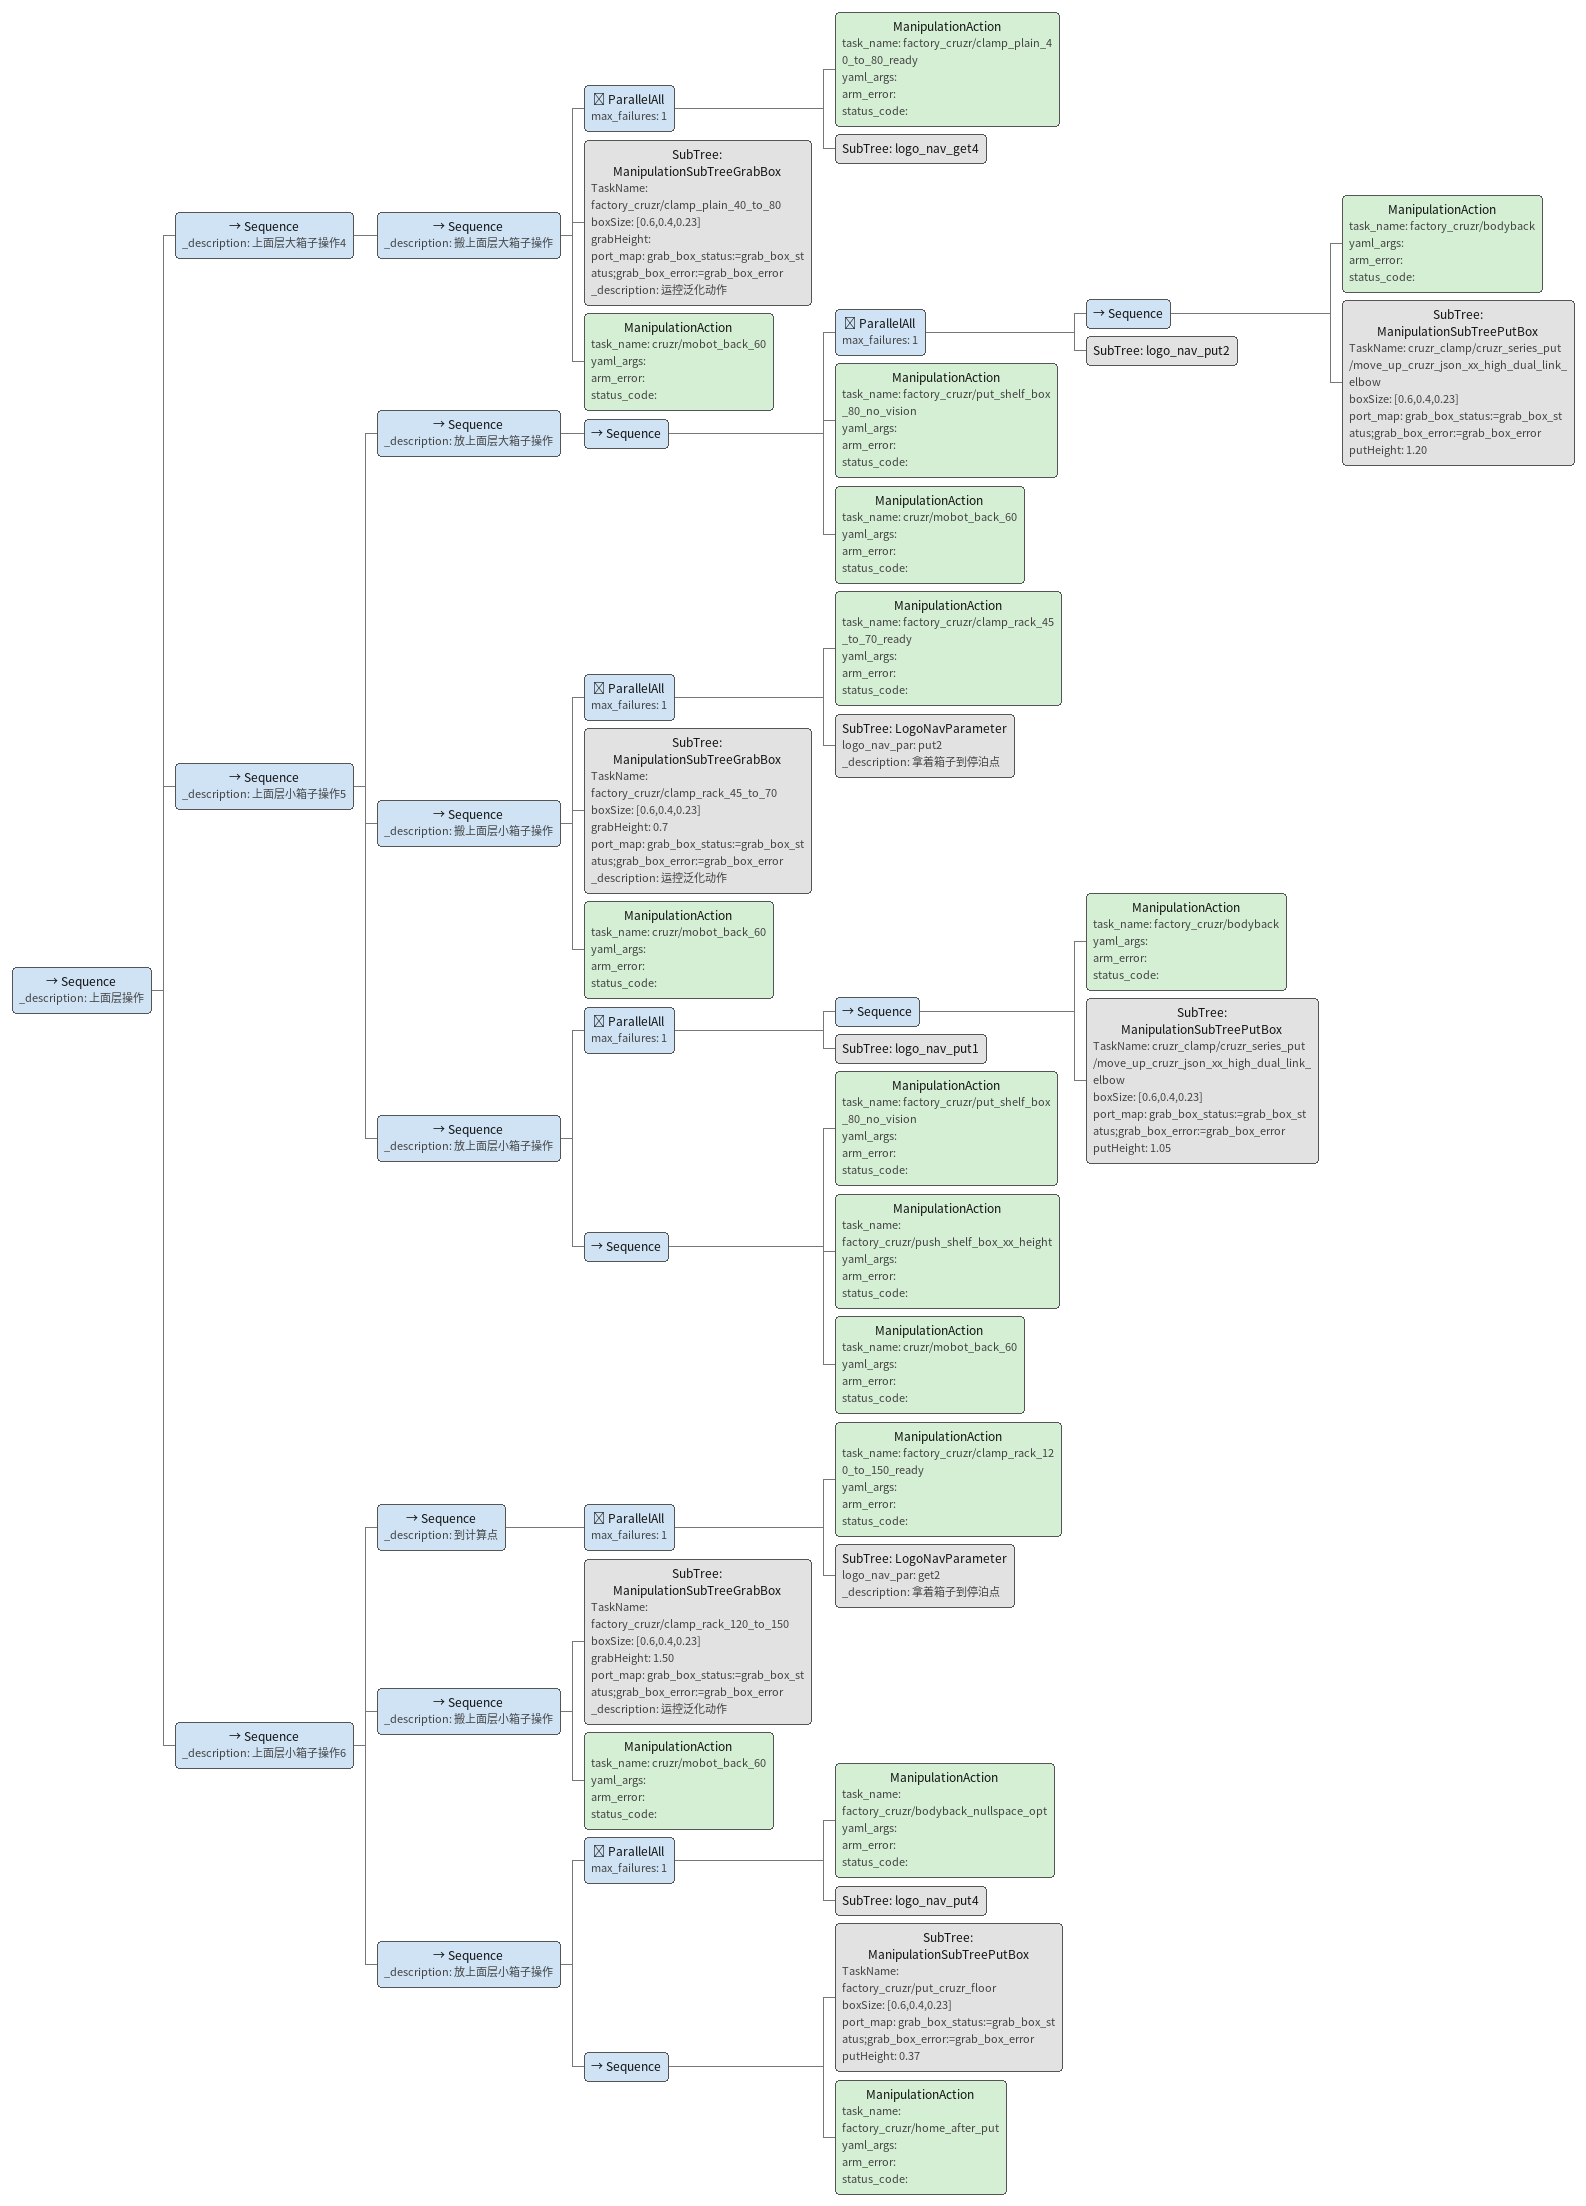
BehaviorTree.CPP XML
<Sequence _description="上面层操作">
  <Sequence _description="上面层大箱子操作4">
    <Sequence _description="搬上面层大箱子操作">
      <ParallelAll max_failures="1">
        <ManipulationAction task_name="factory_cruzr/clamp_plain_40_to_80_ready" yaml_args="" arm_error="" status_code=""/>
        <SubTree ID="logo_nav_get4"/>
      </ParallelAll>
      <SubTree ID="ManipulationSubTreeGrabBox" TaskName="factory_cruzr/clamp_plain_40_to_80" boxSize="[0.6,0.4,0.23]" grabHeight="" port_map="grab_box_status:=grab_box_status;grab_box_error:=grab_box_error" _description="运控泛化动作"/>
      <ManipulationAction task_name="cruzr/mobot_back_60" yaml_args="" arm_error="" status_code=""/>
    </Sequence>
  </Sequence>
  <Sequence _description="上面层小箱子操作5">
    <Sequence _description="放上面层大箱子操作">
      <Sequence>
        <ParallelAll max_failures="1">
          <Sequence>
            <ManipulationAction task_name="factory_cruzr/bodyback" yaml_args="" arm_error="" status_code=""/>
            <SubTree ID="ManipulationSubTreePutBox" TaskName="cruzr_clamp/cruzr_series_put/move_up_cruzr_json_xx_high_dual_link_elbow" boxSize="[0.6,0.4,0.23]" port_map="grab_box_status:=grab_box_status;grab_box_error:=grab_box_error" putHeight="1.20"/>
          </Sequence>
          <SubTree ID="logo_nav_put2"/>
        </ParallelAll>
        <ManipulationAction task_name="factory_cruzr/put_shelf_box_80_no_vision" yaml_args="" arm_error="" status_code=""/>
        <ManipulationAction task_name="cruzr/mobot_back_60" yaml_args="" arm_error="" status_code=""/>
      </Sequence>
    </Sequence>
    <Sequence _description="搬上面层小箱子操作">
      <ParallelAll max_failures="1">
        <ManipulationAction task_name="factory_cruzr/clamp_rack_45_to_70_ready" yaml_args="" arm_error="" status_code=""/>
        <SubTree ID="LogoNavParameter" logo_nav_par="put2" _description="拿着箱子到停泊点"/>
      </ParallelAll>
      <SubTree ID="ManipulationSubTreeGrabBox" TaskName="factory_cruzr/clamp_rack_45_to_70" boxSize="[0.6,0.4,0.23]" grabHeight="0.7" port_map="grab_box_status:=grab_box_status;grab_box_error:=grab_box_error" _description="运控泛化动作"/>
      <ManipulationAction task_name="cruzr/mobot_back_60" yaml_args="" arm_error="" status_code=""/>
    </Sequence>
    <Sequence _description="放上面层小箱子操作">
      <ParallelAll max_failures="1">
        <Sequence>
          <ManipulationAction task_name="factory_cruzr/bodyback" yaml_args="" arm_error="" status_code=""/>
          <SubTree ID="ManipulationSubTreePutBox" TaskName="cruzr_clamp/cruzr_series_put/move_up_cruzr_json_xx_high_dual_link_elbow" boxSize="[0.6,0.4,0.23]" port_map="grab_box_status:=grab_box_status;grab_box_error:=grab_box_error" putHeight="1.05"/>
        </Sequence>
        <SubTree ID="logo_nav_put1"/>
      </ParallelAll>
      <Sequence>
        <ManipulationAction task_name="factory_cruzr/put_shelf_box_80_no_vision" yaml_args="" arm_error="" status_code=""/>
        <ManipulationAction task_name="factory_cruzr/push_shelf_box_xx_height" yaml_args="" arm_error="" status_code=""/>
        <ManipulationAction task_name="cruzr/mobot_back_60" yaml_args="" arm_error="" status_code=""/>
      </Sequence>
    </Sequence>
  </Sequence>
  <Sequence _description="上面层小箱子操作6">
    <Sequence _description="到计算点">
      <ParallelAll max_failures="1">
        <ManipulationAction task_name="factory_cruzr/clamp_rack_120_to_150_ready" yaml_args="" arm_error="" status_code=""/>
        <SubTree ID="LogoNavParameter" logo_nav_par="get2" _description="拿着箱子到停泊点"/>
      </ParallelAll>
    </Sequence>
    <Sequence _description="搬上面层小箱子操作">
      <SubTree ID="ManipulationSubTreeGrabBox" TaskName="factory_cruzr/clamp_rack_120_to_150" boxSize="[0.6,0.4,0.23]" grabHeight="1.50" port_map="grab_box_status:=grab_box_status;grab_box_error:=grab_box_error" _description="运控泛化动作"/>
      <ManipulationAction task_name="cruzr/mobot_back_60" yaml_args="" arm_error="" status_code=""/>
    </Sequence>
    <Sequence _description="放上面层小箱子操作">
      <ParallelAll max_failures="1">
        <ManipulationAction task_name="factory_cruzr/bodyback_nullspace_opt" yaml_args="" arm_error="" status_code=""/>
        <SubTree ID="logo_nav_put4"/>
      </ParallelAll>
      <Sequence>
        <SubTree ID="ManipulationSubTreePutBox" TaskName="factory_cruzr/put_cruzr_floor" boxSize="[0.6,0.4,0.23]" port_map="grab_box_status:=grab_box_status;grab_box_error:=grab_box_error" putHeight="0.37"/>
        <ManipulationAction task_name="factory_cruzr/home_after_put" yaml_args="" arm_error="" status_code=""/>
      </Sequence>
    </Sequence>
  </Sequence>
</Sequence>
